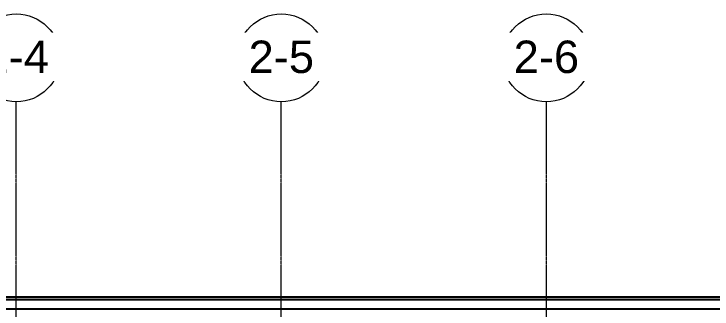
# Model space of a CAD drawing. Header units: inches. Extents: x -54880 to -186, y -132 to 853.
# Drawn here: x -13024 to -12261, y 347 to 670 of the extents above; entities that cross this region are included whole.
import ezdxf

# ---------------------------------------------------------------- set-up
doc = ezdxf.new("R2010")
doc.units = ezdxf.units.IN
doc.header["$MEASUREMENT"] = 0
doc.linetypes.add('Grid Line 1_2_', pattern=[0.875, 0.5, -0.125, 0.125, -0.125])
for name, color, linetype, lineweight in [('A-CLNG', 13, 'Continuous', 9), ('A-ROOF', 132, 'Continuous', 9), ('S-GRID', 1, 'Continuous', 9), ('S-GRID-IDEN', 1, 'Continuous', 9)]:
    doc.layers.add(name, color=color, linetype=linetype, lineweight=lineweight)
doc.styles.add('Arial', font='arial.ttf', dxfattribs={"height": 35.407186})

# ---------------------------------------------------------------- blocks, each defined once
blk = doc.blocks.new('Grid - Grid Head - Circle-14747-Section 6')
at = {"layer": 'S-GRID-IDEN'}
blk.add_circle((-23085.89, 621.76), 48, dxfattribs=at)

msp = doc.modelspace()

# ---------------------------------------------------------------- hatches: boundary and pattern name
at = {"layer": 'A-ROOF'}
msp.add_hatch(color=256, dxfattribs=at).paths.add_polyline_path([(-13900.75761, 357.27623), (-10398.25761, 357.27623), (-10398.25761, 360.15372), (-13906.98808, 360.15372), (-13906.98808, 357.27623), (-13901.75761, 357.27623)], flags=0)

# ---------------------------------------------------------------- linework, layer by layer
at = {"layer": 'A-CLNG', "lineweight": 25}
for p, q in [((-10410.89238, 357.27623), (-13892.00761, 357.27623)), ((-13892.00761, 347.51777), (-10410.89238, 347.51777))]:
    msp.add_line(p, q, dxfattribs=at)
at = {"layer": 'A-ROOF', "lineweight": 25}
msp.add_line((-10398.25761, 360.15372), (-13906.98808, 360.15372), dxfattribs=at)
at = {"layer": 'S-GRID', "linetype": 'Grid Line 1_2_'}
for p, q in [((-13021.25761, -132), (-13021.25761, 573.76478)), ((-13021.25761, -132), (-13021.25761, 573.76478)), ((-12731.75761, -132), (-12731.75761, 573.76478)), ((-12731.75761, -132), (-12731.75761, 573.76478)), ((-12442.25761, -132), (-12442.25761, 573.76478)), ((-12442.25761, -132), (-12442.25761, 573.76478))]:
    msp.add_line(p, q, dxfattribs=at)

# ---------------------------------------------------------------- block references
at = {"layer": 'S-GRID-IDEN'}
for p in [(10064.63261, 0), (10354.13261, 0), (10643.63261, 0)]:
    msp.add_blockref('Grid - Grid Head - Circle-14747-Section 6', p, dxfattribs=at)

# ---------------------------------------------------------------- next in the draw order: texts
at = {"layer": 'S-GRID-IDEN', "char_height": 35.407186, "width": 85.104, "attachment_point": 2, "line_spacing_factor": 0.938532, "style": 'Arial', "bg_fill": 3, "box_fill_scale": 1.25, "bg_fill_color": 0, "bg_fill_transparency": 0}
for s, insert in [('1-4', (-13021.26684, 640.63852)), ('1-5', (-12731.76684, 640.63852)), ('1-6', (-12442.26684, 640.63852))]:
    msp.add_mtext(s, dxfattribs=dict(at, insert=insert))

# ---------------------------------------------------------------- next in the draw order: block references
at = {"layer": 'S-GRID-IDEN'}
for p in [(10064.63261, 0), (10354.13261, 0), (10643.63261, 0)]:
    msp.add_blockref('Grid - Grid Head - Circle-14747-Section 6', p, dxfattribs=at)

# ---------------------------------------------------------------- next in the draw order: texts
at = {"layer": 'S-GRID-IDEN', "char_height": 35.407186, "width": 85.104, "attachment_point": 2, "line_spacing_factor": 0.938532, "style": 'Arial', "bg_fill": 3, "box_fill_scale": 1.25, "bg_fill_color": 0, "bg_fill_transparency": 0}
for s, insert in [('2-4', (-13021.26684, 640.63852)), ('2-5', (-12731.76684, 640.63852)), ('2-6', (-12442.26684, 640.63852))]:
    msp.add_mtext(s, dxfattribs=dict(at, insert=insert))

doc.saveas('drawing.dxf')
